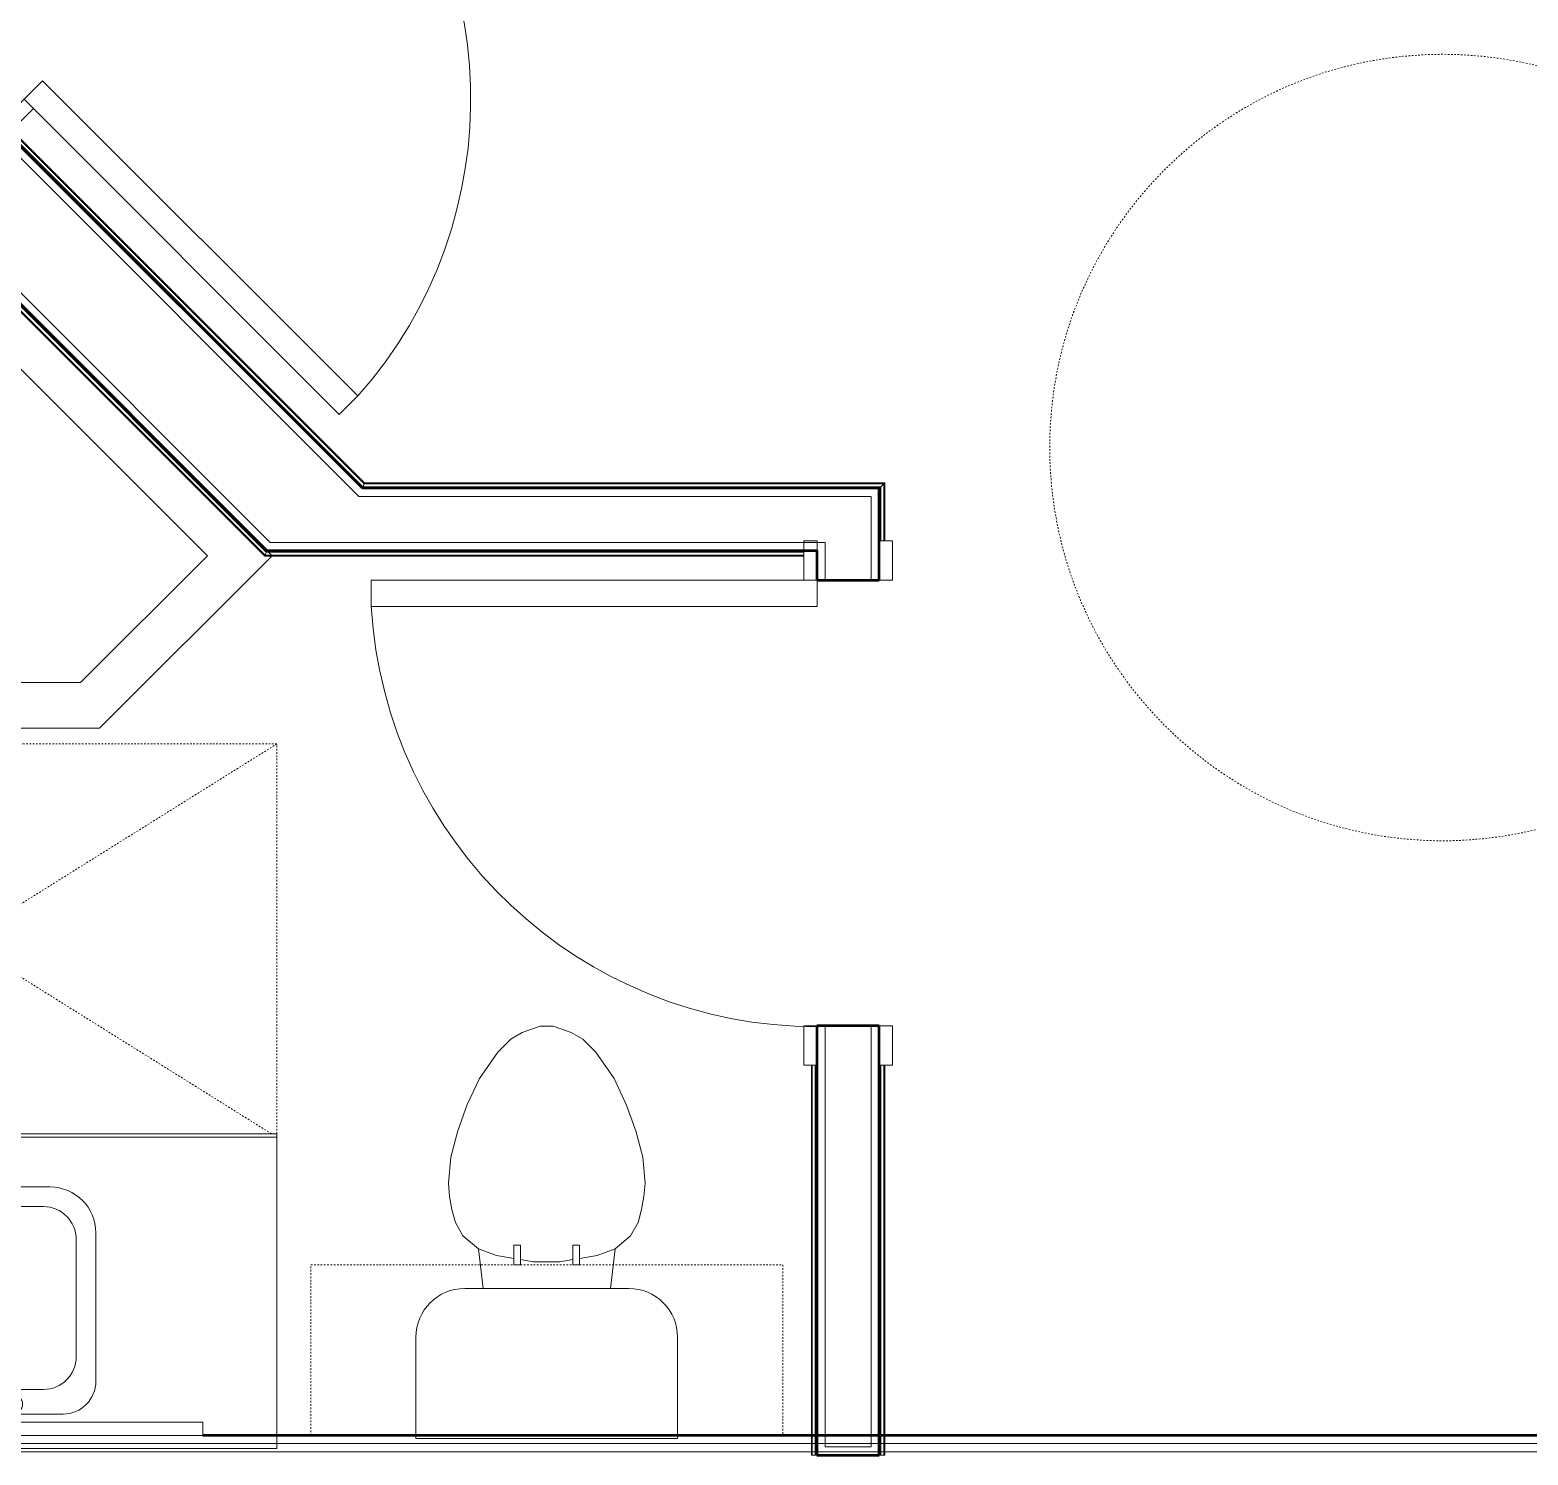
# Model space of a CAD drawing. Header units: inches. Extents: x -4218 to -1830, y 9756 to 12426.
# Drawn here: x -2354.9 to -2240.6, y 11685.7 to 11794.5 of the extents above; entities that cross this region are included whole.
import ezdxf

# ---------------------------------------------------------------- set-up
doc = ezdxf.new("R2010")
doc.units = ezdxf.units.IN
doc.header["$MEASUREMENT"] = 0
doc.linetypes.add('Dash', pattern=[0.25, 0.125, -0.125])
for name, color, linetype, lineweight in [('0-1', 7, 'Continuous', 5), ('0-2', 252, 'Continuous', 9), ('A-DOOR-1', 7, 'Continuous', 9), ('A-DOOR-2', 50, 'Continuous', 20), ('A-DOOR-FRAM-1', 50, 'Continuous', 20), ('A-GENM-HDLN-1', 7, 'Dash', 9), ('A-GENM-HDLN-2', 252, 'Dash', 9), ('A-GENM-HDLN-5', 253, 'Dash', 9), ('A-WALL-1', 250, 'Continuous', 50), ('A-WALL-2', 10, 'Continuous', 13), ('A-WALL-3', 253, 'Continuous', 9), ('A-WALL-4', 254, 'Continuous', 9), ('A-WALL-5', 252, 'Continuous', 9), ('A-WALL-6', 7, 'Continuous', 9), ('A-WALL-8', 113, 'Continuous', 9), ('I-WALL-1', 250, 'Continuous', 50), ('I-WALL-2', 254, 'Continuous', 9), ('I-WALL-3', 253, 'Continuous', 9), ('I-WALL-4', 252, 'Continuous', 9), ('I-WALL-5', 7, 'Continuous', 9), ('P-SANR-FIXT-1', 7, 'Continuous', 9), ('P-SANR-FIXT-2', 252, 'Continuous', 9), ('Q-CASE-1', 253, 'Continuous', 9), ('Q-CASE-2', 252, 'Continuous', 9), ('Q-CASE-3', 7, 'Continuous', 9), ('Q-CASE-5', 254, 'Continuous', 9), ('Q-CASE-6', 7, 'Dash', 9)]:
    doc.layers.add(name, color=color, linetype=linetype, lineweight=lineweight)

# ---------------------------------------------------------------- blocks, each defined once
blk = doc.blocks.new('Basic Wall _ INT - W4BØF - _5_8 GYP - 2X4 WOOD_BATT_ - 5_8 GYP_ - ___-2690297-BACKGROUND - 1ST FLOOR')
at = {"layer": 'A-WALL-3'}
for p, q in [((-2294.86, 11715.48), (-2294.86, 11718.48)), ((-2295.21, 11687.24), (-2295.21, 11685.74)), ((-2294.86, 11685.74), (-2294.86, 11687.24)), ((-2295.27, 11685.74), (-2295.21, 11685.74)), ((-2295.21, 11685.74), (-2295.06, 11685.74)), ((-2295.06, 11685.74), (-2295, 11685.74)), ((-2294.88, 11685.74), (-2294.86, 11685.74))]:
    blk.add_line(p, q, dxfattribs=at)
at = {"layer": 'A-WALL-5'}
for p, q in [((-2295.21, 11715.48), (-2295.21, 11687.24)), ((-2294.86, 11687.24), (-2294.86, 11715.48)), ((-2295.27, 11687.24), (-2295.27, 11685.74)), ((-2294.98, 11687.24), (-2294.98, 11685.74)), ((-2294.98, 11685.74), (-2295.27, 11685.74)), ((-2294.9, 11685.74), (-2294.98, 11685.74)), ((-2294.86, 11685.74), (-2294.9, 11685.74))]:
    blk.add_line(p, q, dxfattribs=at)
at = {"layer": 'A-WALL-6'}
for p, q in [((-2295.27, 11715.48), (-2295.27, 11687.24)), ((-2294.98, 11715.48), (-2294.98, 11687.24))]:
    blk.add_line(p, q, dxfattribs=at)
blk = doc.blocks.new('Basic Wall _ INT - W4BØF - _5_8 GYP - 2X4 WOOD_BATT_ - 5_8 GYP_ - ___-2690298-BACKGROUND - 1ST FLOOR')
at = {"layer": 'A-WALL-3'}
for p, q in [((-2290.08, 11759.51), (-2290.11, 11759.49)), ((-2289.91, 11759.69), (-2289.97, 11759.63)), ((-2289.76, 11759.84), (-2289.9, 11759.69)), ((-2289.69, 11759.9), (-2289.76, 11759.84)), ((-2290.11, 11715.48), (-2290.11, 11718.48)), ((-2290.11, 11685.74), (-2290.11, 11687.24)), ((-2289.76, 11687.24), (-2289.76, 11685.74)), ((-2290.11, 11685.74), (-2290.08, 11685.74)), ((-2289.97, 11685.74), (-2289.91, 11685.74)), ((-2289.9, 11685.74), (-2289.76, 11685.74)), ((-2289.76, 11685.74), (-2289.69, 11685.74))]:
    blk.add_line(p, q, dxfattribs=at)
at = {"layer": 'A-WALL-5'}
for p, q in [((-2290.11, 11755.48), (-2290.11, 11759.49)), ((-2289.76, 11759.84), (-2289.76, 11755.48)), ((-2290.11, 11687.24), (-2290.11, 11715.48)), ((-2289.76, 11715.48), (-2289.76, 11687.24)), ((-2289.98, 11685.74), (-2289.98, 11687.24)), ((-2289.69, 11687.24), (-2289.69, 11685.74)), ((-2290.06, 11685.74), (-2290.11, 11685.74)), ((-2289.98, 11685.74), (-2290.06, 11685.74)), ((-2289.69, 11685.74), (-2289.98, 11685.74))]:
    blk.add_line(p, q, dxfattribs=at)
at = {"layer": 'A-WALL-6'}
for p, q in [((-2289.98, 11755.48), (-2289.98, 11759.61)), ((-2289.69, 11759.9), (-2289.69, 11755.48)), ((-2289.98, 11687.24), (-2289.98, 11715.48)), ((-2289.69, 11715.48), (-2289.69, 11687.24))]:
    blk.add_line(p, q, dxfattribs=at)
at = {"layer": 'A-WALL-6', "flags": 128}
for points in [[(-2290.06, 11759.53), (-2290.04, 11759.55), (-2290.02, 11759.57), (-2290.01, 11759.59), (-2289.99, 11759.6), (-2289.98, 11759.61), (-2289.98, 11759.61)], [(-2289.98, 11759.61), (-2289.96, 11759.63), (-2289.9, 11759.69), (-2289.81, 11759.78), (-2289.69, 11759.9)]]:
    blk.add_lwpolyline(points, dxfattribs=at)
blk = doc.blocks.new('M_Sink Vanity-Square - 500 x 440mm-1352614-BACKGROUND - 1ST FLOOR')
at = {"layer": 'P-SANR-FIXT-1'}
for p, q in [((7.96, 7.09), (-6.72, 7.09)), ((3.62, 7.09), (-2.88, 7.09)), ((0.12, 6.33), (0.12, 1.59)), ((1.12, 6.33), (1.12, 1.59)), ((-9.22, 4.59), (-9.22, -6.73)), ((0.12, 5.22), (-5.22, 5.22)), ((-2.88, 5.59), (0.12, 5.59)), ((1.12, 5.59), (3.62, 5.59)), ((6.46, 5.22), (1.12, 5.22)), ((10.46, -6.91), (10.46, 4.59)), ((-7.72, 2.72), (-7.72, -6.23)), ((8.96, -6.23), (8.96, 2.72)), ((-5.22, -8.73), (6.46, -8.73)), ((-5.72, -10.23), (7.14, -10.23))]:
    blk.add_line(p, q, dxfattribs=at)
for centre, radius, start, end in [((-6.72, 4.59), 2.5, 90, 180), ((-2.88, 6.34), 0.75, 90, 270), ((-1.88, 6.34), 0.75, 360, 180), ((2.62, 6.34), 0.75, 360, 180), ((3.62, 6.34), 0.75, 270, 90), ((7.96, 4.59), 2.5, 360, 90), ((-1.88, 6.34), 0.75, 180, 0), ((0.62, 6.33), 0.5, 360, 180), ((2.62, 6.34), 0.75, 180, 360), ((-5.22, 2.72), 2.5, 90, 180), ((6.46, 2.72), 2.5, 0, 90), ((0.62, 1.59), 0.5, 180, 0), ((0.62, 0.13), 1, 360, 180), ((0.62, 0.13), 1, 180, 0), ((-5.72, -6.73), 3.5, 180, 270), ((-5.22, -6.23), 2.5, 180, 270), ((6.46, -6.23), 2.5, 270, 0), ((7.14, -6.91), 3.32, 270, 0)]:
    blk.add_arc(centre, radius, start, end, dxfattribs=at)
blk = doc.blocks.new('Bath Vanity - Bath Vanity 48_-2551079-BACKGROUND - 1ST FLOOR')
at = {"layer": 'Q-CASE-1'}
blk.add_line((24.74, -1), (24.74, 0), dxfattribs=at)
at = {"layer": 'Q-CASE-2'}
for p, q in [((24.74, 0), (-23.26, 0)), ((-23.26, 0), (-23.26, -1)), ((24.74, -24), (24.74, -1))]:
    blk.add_line(p, q, dxfattribs=at)
at = {"layer": 'Q-CASE-3'}
for p, q in [((-23.26, -1), (-23.26, -24)), ((-23.26, -24), (24.74, -24))]:
    blk.add_line(p, q, dxfattribs=at)
blk = doc.blocks.new('Shower Base-Corner - 38_ x 38_-1684436-BACKGROUND - 1ST FLOOR')
at = {"layer": 'P-SANR-FIXT-1'}
for p, q in [((0, 38), (18.62, 38)), ((0, 37.45), (0, 38)), ((18.62, 38), (38, 18.62)), ((3.49, 34.51), (17.18, 34.51)), ((3.49, 3.49), (3.49, 34.51)), ((17.18, 34.51), (34.51, 17.18)), ((38, 18.62), (38, 8.63)), ((34.51, 17.18), (34.51, 3.49)), ((34.51, 3.49), (3.49, 3.49))]:
    blk.add_line(p, q, dxfattribs=at)
for start, end in [(360, 180), (180, 0)]:
    blk.add_arc((18.62, 18.62), 1.25, start, end, dxfattribs=at)
at = {"layer": 'P-SANR-FIXT-2'}
for p, q in [((0, 0), (0, 37.45)), ((38, 8.63), (38, 0)), ((38, 0), (0, 0))]:
    blk.add_line(p, q, dxfattribs=at)
blk = doc.blocks.new('Toilet-Domestic-3D - Toilet-Domestic-3D-V13-BACKGROUND - 1ST FLOOR')
at = {"layer": 'P-SANR-FIXT-1'}
for p, q in [((-2.74, 11), (-1.87, 11.5)), ((-1.87, 11.5), (-0.5, 12)), ((-0.5, 12), (0.5, 12)), ((0.5, 12), (1.87, 11.5)), ((1.87, 11.5), (2.74, 11)), ((-3.74, 10), (-2.74, 11)), ((2.74, 11), (3.74, 10)), ((-5.13, 8), (-3.74, 10)), ((3.74, 10), (5.13, 8)), ((-6.06, 6), (-5.13, 8)), ((5.13, 8), (6.06, 6)), ((-6.79, 4), (-6.06, 6)), ((6.06, 6), (6.79, 4)), ((-7.33, 1.99), (-6.79, 4)), ((6.79, 4), (7.33, 1.99)), ((-7.5, 0), (-7.33, 1.99)), ((7.33, 1.99), (7.5, 0)), ((-7.41, -1), (-7.5, 0)), ((-7.24, -2), (-7.41, -1)), ((7.41, -1), (7.24, -2)), ((7.5, 0), (7.41, -1)), ((-6.97, -3), (-7.24, -2)), ((7.24, -2), (6.97, -3)), ((-6.4, -4), (-6.97, -3)), ((6.97, -3), (6.4, -4)), ((-5.21, -5), (-6.4, -4)), ((6.4, -4), (5.21, -5)), ((-3.84, -5.5), (-5.21, -5)), ((-4.86, -8.02), (-5.21, -5)), ((-2.5, -5.74), (-3.84, -5.5)), ((3.84, -5.5), (2.49, -5.74)), ((5.21, -5), (3.84, -5.5)), ((4.86, -8.02), (5.21, -5)), ((-1, -6), (-2.01, -5.82)), ((1, -6), (-1, -6)), ((2, -5.82), (1, -6)), ((6.25, -8.02), (-6.25, -8.02)), ((-9.98, -11.75), (-9.98, -19.23)), ((9.98, -19.23), (9.98, -11.75))]:
    blk.add_line(p, q, dxfattribs=at)
for centre, start, end in [((-6.25, -11.75), 90, 180), ((6.25, -11.75), 0, 90)]:
    blk.add_arc(centre, 3.73, start, end, dxfattribs=at)
at = {"layer": 'P-SANR-FIXT-2'}
for p, q in [((-9.98, -19.23), (-9.98, -19.48)), ((9.98, -19.48), (9.98, -19.23)), ((-9.98, -19.48), (9.98, -19.48))]:
    blk.add_line(p, q, dxfattribs=at)
blk = doc.blocks.new('Basic Wall _ INT - W8BØF - _5_8 GYP - 2X8 WOOD_BATT_ - 5_8 GYP_ - ___-2704243-BACKGROUND - 1ST FLOOR')
at = {"layer": 'I-WALL-3'}
for p, q in [((-2329.54, 11759.49), (-2329.53, 11759.51)), ((-2329.49, 11759.63), (-2329.46, 11759.69)), ((-2329.46, 11759.69), (-2329.4, 11759.84)), ((-2329.4, 11759.84), (-2329.37, 11759.9))]:
    blk.add_line(p, q, dxfattribs=at)
at = {"layer": 'I-WALL-4'}
for p, q in [((-2356.58, 11786.52), (-2329.54, 11759.49)), ((-2329.4, 11759.84), (-2356.33, 11786.77))]:
    blk.add_line(p, q, dxfattribs=at)
at = {"layer": 'I-WALL-5'}
for p, q in [((-2329.49, 11759.61), (-2356.49, 11786.61)), ((-2329.37, 11759.9), (-2356.29, 11786.81)), ((-2329.53, 11759.53), (-2329.54, 11759.49))]:
    blk.add_line(p, q, dxfattribs=at)
at = {"layer": 'I-WALL-5', "flags": 128}
for points in [[(-2329.49, 11759.61), (-2329.49, 11759.61), (-2329.5, 11759.6), (-2329.5, 11759.59), (-2329.51, 11759.57), (-2329.52, 11759.55), (-2329.53, 11759.53)], [(-2329.37, 11759.9), (-2329.42, 11759.78), (-2329.46, 11759.69), (-2329.48, 11759.63), (-2329.49, 11759.61)]]:
    blk.add_lwpolyline(points, dxfattribs=at)
blk = doc.blocks.new('Basic Wall _ INT - W8BØF - _5_8 GYP - 2X8 WOOD_BATT_ - 5_8 GYP_ - ___-2699031-BACKGROUND - 1ST FLOOR')
at = {"layer": 'I-WALL-2'}
for p, q in [((-2363.3, 11781.22), (-2363.31, 11781.2)), ((-2363.54, 11780.97), (-2363.59, 11780.92)), ((-2363.44, 11781.07), (-2363.5, 11781.01))]:
    blk.add_line(p, q, dxfattribs=at)
at = {"layer": 'I-WALL-3'}
for p, q in [((-2363.59, 11780.92), (-2363.38, 11781.13)), ((-2363.34, 11780.76), (-2363.39, 11780.81)), ((-2363.38, 11781.13), (-2363.34, 11781.17)), ((-2363.25, 11780.68), (-2363.32, 11780.74)), ((-2336.99, 11754.32), (-2336.96, 11754.39)), ((-2336.96, 11754.39), (-2336.9, 11754.53)), ((-2336.9, 11754.53), (-2336.87, 11754.6)), ((-2336.83, 11754.71), (-2336.82, 11754.74))]:
    blk.add_line(p, q, dxfattribs=at)
at = {"layer": 'I-WALL-4'}
for p, q in [((-2363.33, 11781.19), (-2363.3, 11781.22)), ((-2363.3, 11781.22), (-2336.82, 11754.74)), ((-2363.38, 11780.72), (-2363.43, 11780.77)), ((-2363.3, 11780.63), (-2363.36, 11780.7)), ((-2363.34, 11781.17), (-2363.33, 11781.19)), ((-2336.96, 11754.39), (-2363.25, 11780.68))]:
    blk.add_line(p, q, dxfattribs=at)
at = {"layer": 'I-WALL-5'}
for p, q in [((-2363.38, 11781.13), (-2336.87, 11754.61)), ((-2336.99, 11754.32), (-2363.3, 11780.63)), ((-2336.82, 11754.74), (-2336.83, 11754.69))]:
    blk.add_line(p, q, dxfattribs=at)
at = {"layer": 'I-WALL-5', "flags": 128}
for points in [[(-2336.87, 11754.61), (-2336.88, 11754.59), (-2336.9, 11754.53), (-2336.94, 11754.44), (-2336.99, 11754.32)], [(-2336.83, 11754.69), (-2336.84, 11754.67), (-2336.85, 11754.65), (-2336.86, 11754.64), (-2336.86, 11754.62), (-2336.87, 11754.61), (-2336.87, 11754.61)]]:
    blk.add_lwpolyline(points, dxfattribs=at)
blk = doc.blocks.new('Basic Wall _ INT - W4BØF - _5_8 GYP - 2X4 WOOD_BATT_ - 5_8 GYP_ - ___-2690309-BACKGROUND - 1ST FLOOR')
at = {"layer": 'A-WALL-3'}
for p, q in [((-2336.96, 11754.39), (-2336.99, 11754.32)), ((-2336.9, 11754.53), (-2336.96, 11754.39)), ((-2336.87, 11754.6), (-2336.9, 11754.53)), ((-2336.82, 11754.74), (-2336.83, 11754.71))]:
    blk.add_line(p, q, dxfattribs=at)
at = {"layer": 'A-WALL-5'}
for p, q in [((-2295.86, 11754.39), (-2336.96, 11754.39)), ((-2336.82, 11754.74), (-2295.86, 11754.74))]:
    blk.add_line(p, q, dxfattribs=at)
at = {"layer": 'A-WALL-6'}
for p, q in [((-2295.86, 11754.32), (-2336.99, 11754.32)), ((-2336.87, 11754.61), (-2295.86, 11754.61)), ((-2336.83, 11754.69), (-2336.82, 11754.74))]:
    blk.add_line(p, q, dxfattribs=at)
at = {"layer": 'A-WALL-6', "flags": 128}
for points in [[(-2336.99, 11754.32), (-2336.94, 11754.44), (-2336.9, 11754.53), (-2336.88, 11754.59), (-2336.87, 11754.61)], [(-2336.87, 11754.61), (-2336.87, 11754.61), (-2336.86, 11754.62), (-2336.86, 11754.64), (-2336.85, 11754.65), (-2336.84, 11754.67), (-2336.83, 11754.69)]]:
    blk.add_lwpolyline(points, dxfattribs=at)
blk = doc.blocks.new('Basic Wall _ INT - W4BØF - _5_8 GYP - 2X4 WOOD_BATT_ - 5_8 GYP_ - ___-2690310-BACKGROUND - 1ST FLOOR')
at = {"layer": 'A-WALL-3'}
for p, q in [((-2329.53, 11759.51), (-2329.54, 11759.49)), ((-2329.46, 11759.69), (-2329.49, 11759.63)), ((-2329.4, 11759.84), (-2329.46, 11759.69)), ((-2329.37, 11759.9), (-2329.4, 11759.84)), ((-2290.11, 11759.49), (-2290.08, 11759.51)), ((-2289.97, 11759.63), (-2289.91, 11759.69)), ((-2289.9, 11759.69), (-2289.76, 11759.84)), ((-2289.76, 11759.84), (-2289.69, 11759.9))]:
    blk.add_line(p, q, dxfattribs=at)
at = {"layer": 'A-WALL-5'}
for p, q in [((-2329.54, 11759.49), (-2290.11, 11759.49)), ((-2289.76, 11759.84), (-2329.4, 11759.84))]:
    blk.add_line(p, q, dxfattribs=at)
at = {"layer": 'A-WALL-6'}
for p, q in [((-2329.54, 11759.49), (-2329.53, 11759.53)), ((-2289.98, 11759.61), (-2329.49, 11759.61)), ((-2289.69, 11759.9), (-2329.37, 11759.9))]:
    blk.add_line(p, q, dxfattribs=at)
at = {"layer": 'A-WALL-6', "flags": 128}
for points in [[(-2329.53, 11759.53), (-2329.52, 11759.55), (-2329.51, 11759.57), (-2329.5, 11759.59), (-2329.5, 11759.6), (-2329.49, 11759.61), (-2329.49, 11759.61)], [(-2329.49, 11759.61), (-2329.48, 11759.63), (-2329.46, 11759.69), (-2329.42, 11759.78), (-2329.37, 11759.9)], [(-2289.98, 11759.61), (-2289.98, 11759.61), (-2289.99, 11759.6), (-2290.01, 11759.59), (-2290.02, 11759.57), (-2290.04, 11759.55), (-2290.06, 11759.53)], [(-2289.69, 11759.9), (-2289.81, 11759.78), (-2289.9, 11759.69), (-2289.96, 11759.63), (-2289.98, 11759.61)]]:
    blk.add_lwpolyline(points, dxfattribs=at)
blk = doc.blocks.new('SWING - SINGLE - FLUSH - 2-10 x 6-8 - PRIVACY-3199407-BACKGROUND - 1ST FLOOR')
at = {"layer": 'A-DOOR-1'}
blk.add_arc((17, 2.37), 34.07, 93.3657, 180, dxfattribs=at)
at = {"layer": 'A-DOOR-2'}
for p, q in [((15, 2.37), (15, 36.38)), ((17, 36.38), (15, 36.38)), ((17, 2.37), (17, 36.38)), ((17, 2.37), (15, 2.37))]:
    blk.add_line(p, q, dxfattribs=at)
at = {"layer": 'A-DOOR-FRAM-1'}
for p, q in [((-17, 3.37), (-20, 3.37)), ((-20, 3.37), (-20, 2.37)), ((-20, 2.37), (-17, 2.37)), ((-17, 2.37), (-17, 3.37)), ((20, 3.37), (17, 3.37)), ((17, 3.37), (17, 2.37)), ((17, 2.37), (20, 2.37)), ((20, 2.37), (20, 3.37)), ((-17, -2.38), (-20, -2.38)), ((-20, -2.38), (-20, -3.38)), ((-20, -3.38), (-17, -3.38)), ((-17, -3.38), (-17, -2.38)), ((20, -2.38), (17, -2.38)), ((17, -2.38), (17, -3.38)), ((17, -3.38), (20, -3.38)), ((20, -3.38), (20, -2.38))]:
    blk.add_line(p, q, dxfattribs=at)
blk = doc.blocks.new('ADA Clearances - 30_x48_-V14-BACKGROUND - 1ST FLOOR')
at = {"layer": 'A-GENM-HDLN-1'}
for p, q in [((14.74, -23.59), (-15, 24)), ((14.75, 24), (-15, 24)), ((-15, 24), (-15, -23.59)), ((-14.74, -23.59), (14.75, 23.6))]:
    blk.add_line(p, q, dxfattribs=at)
at = {"layer": 'A-GENM-HDLN-2'}
for p, q in [((-15, -23.59), (-15, -23.69)), ((-15, -23.71), (-15, -23.78)), ((-15, -23.8), (-15, -23.85)), ((-14.9, -23.85), (-14.87, -23.8)), ((-14.87, -23.78), (-14.82, -23.71)), ((-14.81, -23.69), (-14.74, -23.59))]:
    blk.add_line(p, q, dxfattribs=at)
at = {"layer": 'A-GENM-HDLN-5'}
blk.add_line((-15, -24), (14.75, -24), dxfattribs=at)
blk = doc.blocks.new('Basic Wall _ INT - W4BØF - _5_8 GYP - 2X4 WOOD_BATT_ - 5_8 GYP_ - ___-2690314-BACKGROUND - 1ST FLOOR')
at = {"layer": 'A-WALL-3'}
for p, q in [((-2302.27, 11842.21), (-2302.28, 11842.23)), ((-2302.2, 11842.03), (-2302.22, 11842.09)), ((-2302.14, 11841.88), (-2302.2, 11842.02)), ((-2302.11, 11841.82), (-2302.14, 11841.88)), ((-2309.38, 11835.13), (-2306.02, 11838.49)), ((-2305.56, 11838.45), (-2305.63, 11838.39)), ((-2305.48, 11838.54), (-2305.56, 11838.45)), ((-2306.24, 11837.78), (-2308.69, 11835.33)), ((-2305.77, 11838.24), (-2306.21, 11837.8)), ((-2308.69, 11835.32), (-2309.13, 11834.89)), ((-2309.34, 11834.68), (-2309.42, 11834.59)), ((-2309.27, 11834.74), (-2309.34, 11834.68)), ((-2331.3, 11813.21), (-2329.18, 11815.33)), ((-2363.3, 11781.22), (-2357.46, 11787.05)), ((-2357.48, 11786.54), (-2362.6, 11781.42)), ((-2357.21, 11786.8), (-2357.47, 11786.54)), ((-2362.61, 11781.41), (-2363.04, 11780.97)), ((-2363.26, 11780.76), (-2363.34, 11780.68)), ((-2363.19, 11780.83), (-2363.25, 11780.76)), ((-2389.78, 11754.73), (-2389.75, 11754.73)), ((-2389.59, 11754.73), (-2389.5, 11754.73)), ((-2389.49, 11754.73), (-2389.29, 11754.73)), ((-2389.29, 11754.73), (-2389.2, 11754.73))]:
    blk.add_line(p, q, dxfattribs=at)
at = {"layer": 'A-WALL-5'}
for p, q in [((-2306.02, 11838.49), (-2302.28, 11842.23)), ((-2302.14, 11841.88), (-2305.48, 11838.54)), ((-2306.37, 11837.96), (-2305.93, 11838.4)), ((-2305.52, 11838.41), (-2305.58, 11838.34)), ((-2305.43, 11838.49), (-2305.52, 11838.41)), ((-2308.85, 11835.49), (-2306.38, 11837.95)), ((-2306.2, 11837.73), (-2308.64, 11835.28)), ((-2305.73, 11838.2), (-2306.17, 11837.76)), ((-2329.18, 11815.33), (-2309.41, 11835.1)), ((-2309.29, 11835.05), (-2308.85, 11835.49)), ((-2308.65, 11835.28), (-2309.09, 11834.84)), ((-2309.42, 11834.59), (-2328.93, 11815.09)), ((-2309.29, 11834.63), (-2309.38, 11834.55)), ((-2309.23, 11834.7), (-2309.29, 11834.63)), ((-2357.64, 11786.7), (-2357.37, 11786.96)), ((-2363.21, 11781.13), (-2357.66, 11786.68)), ((-2357.43, 11786.49), (-2362.56, 11781.37)), ((-2357.17, 11786.76), (-2357.43, 11786.5)), ((-2389.78, 11754.73), (-2363.3, 11781.22)), ((-2362.6, 11781.33), (-2363, 11780.93)), ((-2363.34, 11780.68), (-2389.29, 11754.73)), ((-2363.21, 11780.72), (-2363.29, 11780.63)), ((-2363.15, 11780.78), (-2363.21, 11780.72))]:
    blk.add_line(p, q, dxfattribs=at)
at = {"layer": 'A-WALL-6'}
for p, q in [((-2305.93, 11838.4), (-2302.23, 11842.1)), ((-2302.11, 11841.82), (-2305.43, 11838.49)), ((-2329.08, 11815.25), (-2309.32, 11835.02)), ((-2309.38, 11834.55), (-2328.89, 11815.04)), ((-2389.61, 11754.73), (-2363.21, 11781.13)), ((-2363.3, 11780.63), (-2389.2, 11754.73))]:
    blk.add_line(p, q, dxfattribs=at)
at = {"layer": 'A-WALL-6', "flags": 128}
for points in [[(-2302.26, 11842.19), (-2302.26, 11842.17), (-2302.25, 11842.15), (-2302.24, 11842.13), (-2302.24, 11842.12), (-2302.23, 11842.11), (-2302.23, 11842.1)], [(-2302.23, 11842.1), (-2302.22, 11842.09), (-2302.2, 11842.03), (-2302.16, 11841.94), (-2302.11, 11841.82)], [(-2389.61, 11754.73), (-2389.61, 11754.73), (-2389.62, 11754.73), (-2389.64, 11754.73), (-2389.67, 11754.73), (-2389.69, 11754.73), (-2389.72, 11754.73)], [(-2389.2, 11754.73), (-2389.37, 11754.73), (-2389.5, 11754.73), (-2389.58, 11754.73), (-2389.61, 11754.73)]]:
    blk.add_lwpolyline(points, dxfattribs=at)
blk = doc.blocks.new('Basic Wall _ INT - W4BØF - _5_8 GYP - 2X4 WOOD_BATT_ - 5_8 GYP_ - ___-2690313-BACKGROUND - 1ST FLOOR')
at = {"layer": 'A-WALL-3'}
for p, q in [((-2304.4, 11847.33), (-2304.42, 11847.39)), ((-2304.34, 11847.19), (-2304.4, 11847.33)), ((-2304.31, 11847.12), (-2304.33, 11847.18)), ((-2304.25, 11846.98), (-2304.26, 11847)), ((-2334.66, 11816.57), (-2332.54, 11818.69)), ((-2360.82, 11790.41), (-2358.7, 11792.53)), ((-2397.09, 11754.73), (-2397, 11754.73)), ((-2397, 11754.73), (-2396.79, 11754.73)), ((-2396.79, 11754.73), (-2396.7, 11754.73)), ((-2396.54, 11754.73), (-2396.5, 11754.73))]:
    blk.add_line(p, q, dxfattribs=at)
at = {"layer": 'A-WALL-5'}
for p, q in [((-2304.4, 11847.33), (-2332.78, 11818.94)), ((-2332.54, 11818.69), (-2304.88, 11846.35)), ((-2304.88, 11846.35), (-2304.25, 11846.98)), ((-2361.07, 11790.66), (-2397, 11754.73)), ((-2396.5, 11754.73), (-2360.82, 11790.41))]:
    blk.add_line(p, q, dxfattribs=at)
at = {"layer": 'A-WALL-6'}
for p, q in [((-2304.42, 11847.39), (-2332.83, 11818.99)), ((-2304.3, 11847.1), (-2332.62, 11818.78)), ((-2361.11, 11790.7), (-2397.09, 11754.73)), ((-2360.91, 11790.5), (-2396.68, 11754.73))]:
    blk.add_line(p, q, dxfattribs=at)
at = {"layer": 'A-WALL-6', "flags": 128}
for points in [[(-2304.42, 11847.39), (-2304.37, 11847.27), (-2304.33, 11847.18), (-2304.31, 11847.12), (-2304.3, 11847.1)], [(-2304.3, 11847.1), (-2304.3, 11847.1), (-2304.3, 11847.09), (-2304.29, 11847.08), (-2304.28, 11847.06), (-2304.28, 11847.04), (-2304.27, 11847.02)], [(-2396.68, 11754.73), (-2396.71, 11754.73), (-2396.79, 11754.73), (-2396.92, 11754.73), (-2397.09, 11754.73)], [(-2396.56, 11754.73), (-2396.59, 11754.73), (-2396.62, 11754.73), (-2396.64, 11754.73), (-2396.66, 11754.73), (-2396.67, 11754.73), (-2396.68, 11754.73)]]:
    blk.add_lwpolyline(points, dxfattribs=at)
blk = doc.blocks.new('ADA Clearances - 5ft Circle-V17-BACKGROUND - 1ST FLOOR')
at = {"layer": 'A-GENM-HDLN-1'}
blk.add_circle((0, 0), 30, dxfattribs=at)
blk = doc.blocks.new('300 Series Wall Hung Cabinet_326 - 36_-2909953-BACKGROUND - 1ST FLOOR')
at = {"layer": 'Q-CASE-3'}
for p, q in [((-2.01, 14.69), (-2.5, 14.69)), ((-2.5, 14.69), (-2.5, 13.19)), ((-2.01, 13.19), (-2.01, 14.69)), ((2.49, 14.69), (2, 14.69)), ((2, 14.69), (2, 13.19)), ((2.49, 13.19), (2.49, 14.69)), ((-2.01, 13.19), (-2.5, 13.19)), ((2.49, 13.19), (2, 13.19))]:
    blk.add_line(p, q, dxfattribs=at)
at = {"layer": 'Q-CASE-6'}
for p, q in [((-18, 0.19), (-18, 13.19)), ((-18, 13.19), (18, 13.19)), ((18, 13.19), (18, 0.19)), ((18, 0.19), (-18, 0.19))]:
    blk.add_line(p, q, dxfattribs=at)
blk = doc.blocks.new('BATHROOM MIRROR - BATHROOM MIRROR 42_-2844766-BACKGROUND - 1ST FLOOR')
at = {"layer": 'Q-CASE-3'}
for p, q in [((-20.26, -23), (21.74, -23)), ((-20.26, -23), (-20.26, -24)), ((21.74, -24), (-20.26, -24)), ((21.74, -24), (21.74, -23))]:
    blk.add_line(p, q, dxfattribs=at)
at = {"layer": 'Q-CASE-5'}
blk.add_line((18.74, -24), (-17.26, -24), dxfattribs=at)
blk = doc.blocks.new('CTR - 1st Phase - Unit Layouts_rvt-1-BACKGROUND - 1ST FLOOR')
at = {"layer": 'A-WALL-1'}
for p, q in [((-2290.11, 11759.49), (-2329.54, 11759.49)), ((-2290.11, 11758.86), (-2290.11, 11759.49)), ((-2290.11, 11754.74), (-2290.11, 11758.86)), ((-2324.79, 11754.74), (-2294.86, 11754.74)), ((-2294.86, 11754.74), (-2294.86, 11752.48)), ((-2290.11, 11752.48), (-2290.11, 11754.74)), ((-2294.86, 11752.48), (-2290.11, 11752.48)), ((-2290.11, 11718.48), (-2294.86, 11718.48)), ((-2294.86, 11718.48), (-2294.86, 11685.74)), ((-2290.11, 11685.74), (-2290.11, 11718.48)), ((-2294.86, 11685.74), (-2294.23, 11685.74)), ((-2294.23, 11685.74), (-2290.73, 11685.74)), ((-2290.73, 11685.74), (-2290.11, 11685.74))]:
    blk.add_line(p, q, dxfattribs=at)
at = {"layer": 'A-WALL-2'}
for p, q in [((-2329.8, 11758.86), (-2357.73, 11786.79)), ((-2336.56, 11755.36), (-2362.85, 11781.66)), ((-2328.92, 11758.86), (-2329.8, 11758.86)), ((-2290.73, 11758.86), (-2328.92, 11758.86)), ((-2290.73, 11758.86), (-2290.73, 11755.36)), ((-2326.3, 11755.36), (-2336.56, 11755.36)), ((-2325.42, 11755.36), (-2326.3, 11755.36)), ((-2294.23, 11755.36), (-2325.42, 11755.36)), ((-2294.23, 11755.36), (-2294.23, 11754.74)), ((-2290.73, 11755.36), (-2290.73, 11754.74)), ((-2294.23, 11754.74), (-2294.23, 11752.48)), ((-2290.73, 11754.74), (-2290.73, 11752.48)), ((-2294.23, 11718.48), (-2294.23, 11686.36)), ((-2290.73, 11718.48), (-2290.73, 11686.36)), ((-2294.23, 11686.36), (-2290.73, 11686.36))]:
    blk.add_line(p, q, dxfattribs=at)
at = {"layer": 'A-WALL-3'}
for p, q in [((-2290.11, 11759.49), (-2329.54, 11759.49)), ((-2290.11, 11759.49), (-2290.11, 11755.48)), ((-2324.79, 11754.74), (-2295.86, 11754.74)), ((-2294.86, 11715.48), (-2294.86, 11687.24)), ((-2290.11, 11687.24), (-2290.11, 11715.48)), ((-2290.11, 11685.74), (-2294.86, 11685.74))]:
    blk.add_line(p, q, dxfattribs=at)
at = {"layer": 'A-WALL-4'}
for p, q in [((-2294.86, 11718.48), (-2294.86, 11715.48)), ((-2290.11, 11715.48), (-2290.11, 11718.48)), ((-2294.86, 11687.24), (-2294.86, 11685.74)), ((-2290.11, 11685.74), (-2290.11, 11687.24))]:
    blk.add_line(p, q, dxfattribs=at)
at = {"layer": 'A-WALL-5'}
for p, q in [((-2290.11, 11752.48), (-2294.86, 11752.48)), ((-2294.86, 11718.48), (-2290.11, 11718.48))]:
    blk.add_line(p, q, dxfattribs=at)
at = {"layer": 'A-WALL-8'}
for p, q in [((-2336.06, 11709.99), (-2384.06, 11709.99)), ((-2336.06, 11687.24), (-2336.06, 11709.99)), ((-2380.71, 11687.24), (-2344.71, 11687.24)), ((-2344.71, 11687.24), (-2341.71, 11687.24)), ((-2341.71, 11687.24), (-2336.06, 11687.24))]:
    blk.add_line(p, q, dxfattribs=at)
at = {"layer": 'I-WALL-1'}
for p, q in [((-2329.54, 11759.49), (-2357.29, 11787.23)), ((-2363.3, 11781.22), (-2336.82, 11754.74)), ((-2336.82, 11754.74), (-2335.93, 11754.74)), ((-2335.93, 11754.74), (-2324.79, 11754.74))]:
    blk.add_line(p, q, dxfattribs=at)
at = {"layer": 'I-WALL-3'}
for p, q in [((-2329.54, 11759.49), (-2356.58, 11786.52)), ((-2363, 11780.92), (-2336.82, 11754.74)), ((-2324.79, 11754.74), (-2336.82, 11754.74))]:
    blk.add_line(p, q, dxfattribs=at)
at = {"layer": '0-2'}
for name, p in [('Basic Wall _ INT - W4BØF - _5_8 GYP - 2X4 WOOD_BATT_ - 5_8 GYP_ - ___-2690313-BACKGROUND - 1ST FLOOR', (0, 0)), ('Basic Wall _ INT - W4BØF - _5_8 GYP - 2X4 WOOD_BATT_ - 5_8 GYP_ - ___-2690314-BACKGROUND - 1ST FLOOR', (0, 0)), ('Basic Wall _ INT - W8BØF - _5_8 GYP - 2X8 WOOD_BATT_ - 5_8 GYP_ - ___-2704243-BACKGROUND - 1ST FLOOR', (0, 0)), ('Basic Wall _ INT - W8BØF - _5_8 GYP - 2X8 WOOD_BATT_ - 5_8 GYP_ - ___-2699031-BACKGROUND - 1ST FLOOR', (0, 0)), ('Basic Wall _ INT - W4BØF - _5_8 GYP - 2X4 WOOD_BATT_ - 5_8 GYP_ - ___-2690310-BACKGROUND - 1ST FLOOR', (0, 0)), ('Basic Wall _ INT - W4BØF - _5_8 GYP - 2X4 WOOD_BATT_ - 5_8 GYP_ - ___-2690298-BACKGROUND - 1ST FLOOR', (0, 0)), ('Basic Wall _ INT - W4BØF - _5_8 GYP - 2X4 WOOD_BATT_ - 5_8 GYP_ - ___-2690309-BACKGROUND - 1ST FLOOR', (0, 0)), ('Toilet-Domestic-3D - Toilet-Domestic-3D-V13-BACKGROUND - 1ST FLOOR', (-2315.47, 11706.47)), ('Basic Wall _ INT - W4BØF - _5_8 GYP - 2X4 WOOD_BATT_ - 5_8 GYP_ - ___-2690297-BACKGROUND - 1ST FLOOR', (0, 0)), ('300 Series Wall Hung Cabinet_326 - 36_-2909953-BACKGROUND - 1ST FLOOR', (-2315.47, 11687.05)), ('BATHROOM MIRROR - BATHROOM MIRROR 42_-2844766-BACKGROUND - 1ST FLOOR', (-2363.44, 11711.24))]:
    blk.add_blockref(name, p, dxfattribs=at)
for name, p, rotation in [('SWING - SINGLE - FLUSH - 2-10 x 6-8 - PRIVACY-3199407-BACKGROUND - 1ST FLOOR', (-2345, 11802.87), 224.9999999999984), ('ADA Clearances - 5ft Circle-V17-BACKGROUND - 1ST FLOOR', (-2247.1, 11762.6), 180), ('Shower Base-Corner - 38_ x 38_-1684436-BACKGROUND - 1ST FLOOR', (-2363.3, 11781.22), 224.9999999999824), ('SWING - SINGLE - FLUSH - 2-10 x 6-8 - PRIVACY-3199407-BACKGROUND - 1ST FLOOR', (-2292.48, 11735.48), 90.00000000000018), ('ADA Clearances - 30_x48_-V14-BACKGROUND - 1ST FLOOR', (-2360.06, 11724.99), 269.99999999993), ('Bath Vanity - Bath Vanity 48_-2551079-BACKGROUND - 1ST FLOOR', (-2359.33, 11686.24), 180), ('M_Sink Vanity-Square - 500 x 440mm-1352614-BACKGROUND - 1ST FLOOR', (-2359.09, 11695.96), 180)]:
    blk.add_blockref(name, p, dxfattribs=dict(at, rotation=rotation))
blk = doc.blocks.new('CTR - 1st Phase - Common Walls_rvt-1-BACKGROUND - 1ST FLOOR')
at = {"layer": 'A-WALL-2'}
for p, q in [((-2105.82, 11686.61), (-2437.8, 11686.61)), ((-2105.82, 11685.99), (-2437.18, 11685.99))]:
    blk.add_line(p, q, dxfattribs=at)
at = {"layer": 'I-WALL-1'}
blk.add_line((-2105.82, 11687.24), (-2341.71, 11687.24), dxfattribs=at)
at = {"layer": 'I-WALL-3'}
for p, q in [((-2295.15, 11687.24), (-2295.27, 11687.24)), ((-2295.06, 11687.24), (-2295.15, 11687.24)), ((-2295, 11687.24), (-2295.06, 11687.24)), ((-2294.25, 11687.24), (-2294.86, 11687.24)), ((-2290.73, 11687.24), (-2294.23, 11687.24)), ((-2290.11, 11687.24), (-2290.71, 11687.24)), ((-2289.9, 11687.24), (-2289.96, 11687.24)), ((-2289.81, 11687.24), (-2289.9, 11687.24)), ((-2289.69, 11687.24), (-2289.81, 11687.24))]:
    blk.add_line(p, q, dxfattribs=at)
at = {"layer": 'I-WALL-4'}
for p, q in [((-2325.45, 11687.24), (-2336.06, 11687.24)), ((-2295.27, 11687.24), (-2305.49, 11687.24)), ((-2105.82, 11687.24), (-2289.69, 11687.24))]:
    blk.add_line(p, q, dxfattribs=at)

msp = doc.modelspace()

# ---------------------------------------------------------------- block references
at = {"layer": '0-1'}
for name in ['CTR - 1st Phase - Unit Layouts_rvt-1-BACKGROUND - 1ST FLOOR', 'CTR - 1st Phase - Common Walls_rvt-1-BACKGROUND - 1ST FLOOR']:
    msp.add_blockref(name, (0, 0), dxfattribs=at)

doc.saveas('drawing.dxf')
